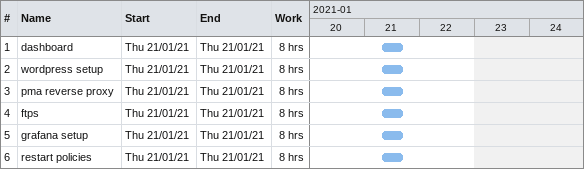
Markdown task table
| ID | Task | Start | Finish | Work (h) |
|---|---|---|---|---|
| 1 | dashboard | 2021-01-21 | 2021-01-21 | 8 |
| 2 | wordpress setup | 2021-01-21 | 2021-01-21 | 8 |
| 3 | pma reverse proxy | 2021-01-21 | 2021-01-21 | 8 |
| 4 | ftps | 2021-01-21 | 2021-01-21 | 8 |
| 5 | grafana setup | 2021-01-21 | 2021-01-21 | 8 |
| 6 | restart policies | 2021-01-21 | 2021-01-21 | 8 |
